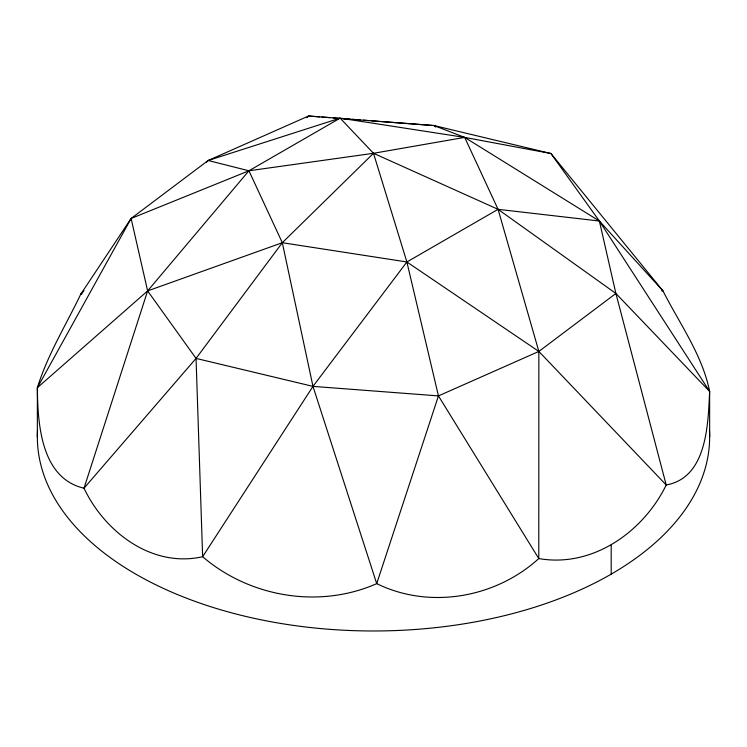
<?xml version="1.0" encoding="UTF-8"?>
<svg xmlns="http://www.w3.org/2000/svg" width="747" height="747" viewBox="0 0 747 747"><rect width="100%" height="100%" fill="white"/><g stroke="black" fill="none" stroke-linecap="round" stroke-linejoin="round"><path stroke-width="1.12" d="M37.35 436.902L37.369 387.712C47.509 354.844 65.969 325.066 80.788 294.15L131.108 218.469L208.142 160.502L308.548 116.018L434.026 125.552L550.95 153.518L662.991 290.928C679.546 323.638 702.395 355.021 709.631 391.428C708.025 423.969 707.26 477.548 666.212 484.999C643.335 531.92 592.539 568 538.783 558.56C495.597 597.889 429.665 609.599 376.712 583.631C319.455 608.964 249.909 597.301 202.642 556.711C152.127 568.178 104.832 532.107 84.009 488.211L147.626 290.91L248.928 170.783L340.118 118.138L464.69 137.401L550.95 153.518L599.374 221.019L709.631 391.428L709.65 436.911M709.631 391.428L615.892 293.468L498.072 209.328L373.5 153.294L248.928 170.783L131.108 218.469L37.369 387.712C37.705 423.624 40.824 478.183 84.009 488.211L196.05 358.411L282.31 242.71L373.5 153.294L464.69 137.401L599.374 221.019L662.991 290.928L661.739 290.798M208.142 160.502L340.118 118.138L373.5 153.294L406.882 261.973L438.452 395.91L376.712 583.631L312.974 386.376L282.31 242.71L248.928 170.783L208.142 160.502L206.545 162.183M83.991 290.779L80.788 294.15L82.114 293.851M306.942 117.69L308.548 116.018L319.753 116.868M37.369 387.712L147.626 290.91L282.31 242.71L406.882 261.973L538.858 351.435L666.212 484.999L615.892 293.468L599.374 221.019L498.072 209.328L406.882 261.973L312.974 386.376L202.642 556.711L196.05 358.411L147.626 290.91L131.108 218.469M615.892 293.468L538.858 351.435L438.452 395.91L312.974 386.376L196.05 358.411M321.994 117.036L329.838 117.634M333.199 117.895L339.922 118.399M343.284 118.661L349.998 119.165M352.239 119.343L360.082 119.94M363.444 120.192L369.046 120.622M371.287 120.79L379.131 121.388M380.251 121.472L434.026 125.552L464.69 137.401L498.072 209.328L538.858 351.435L538.783 558.56L438.452 395.91M434.026 125.552L435.772 127.093M611.195 545.058L611.195 574.135M709.454 430.216A336.15 194.071 0 0 1 373.5 630.982A336.15 194.071 0 0 1 37.546 430.216"/></g></svg>
